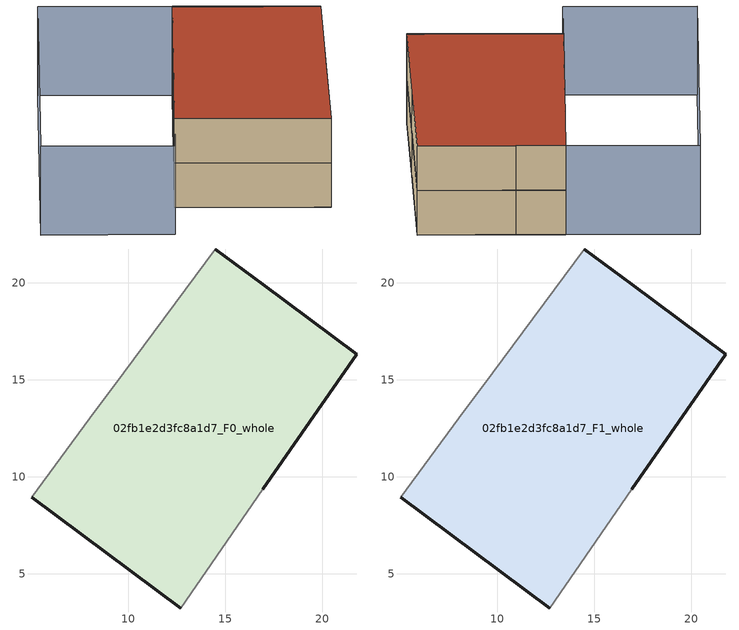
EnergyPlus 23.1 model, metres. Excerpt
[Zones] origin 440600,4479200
02fb1e2d3fc8a1d7_F0_whole
 floor ground (EU_floor_Construction): 16.93,9.36 21.78,16.33 16.94,19.92 14.51,21.74 9.78,15.36 8.03,13.01 5.04,8.96 12.72,3.25 z0
 wall outside (EU_wall_Construction): 14.51,21.74 16.94,19.92 21.78,16.33 16.93,9.36 / 12.72,3.25 5.04,8.96 z0:3
 wall adiabatic (EU_wall_Construction): 5.04,8.96 8.03,13.01 9.78,15.36 14.51,21.74 / 16.93,9.36 12.72,3.25 z0:3
02fb1e2d3fc8a1d7_F1_whole
 floor to 02fb1e2d3fc8a1d7_F0_whole (EU_floor_Construction): 16.93,9.36 21.78,16.33 16.94,19.92 14.51,21.74 9.77,15.36 8.03,13.01 5.04,8.96 12.72,3.25 z3
 wall outside (EU_wall_Construction): 14.51,21.74 16.94,19.92 21.78,16.33 16.93,9.36 / 12.72,3.25 5.04,8.96 z3:6
 wall adiabatic (EU_wall_Construction): 5.04,8.96 8.03,13.01 9.78,15.36 14.51,21.74 / 16.93,9.36 12.72,3.25 z3:6
 roof outside (EU_roof_Construction): 16.94,19.92 21.78,16.33 16.93,9.36 12.72,3.25 5.04,8.96 8.03,13.01 9.78,15.36 14.51,21.74 z6
shading: 7.91,26.61 14.51,21.74 / 14.51,21.74 2.82,5.9 / 2.82,5.9 -3.78,10.77 / -3.78,10.77 7.91,26.61 z0:6
[Building]
EU S2 Campaign: North Axis=0; Terrain=City; Solar Distribution=FullExterior
[Site:Location]
Madrid: Latitude=40.5; Longitude=-3.5; Time Zone=1; Elevation=609
[SizingPeriod:WeatherFileDays]
AnnualSizingPeriod: Begin Month=1; Begin Day of Month=1; End Month=12; End Day of Month=31; Day of Week for Start Day=Monday; Use Weather File Daylight Saving Period=No; Use Weather File Rain and Snow Indicators=No
[MATERIAL]
EU_InternalMass_Material: Roughness=MediumRough; Thickness=0.1; Conductivity=1; Density=1800; Specific Heat=900; Thermal Absorptance=0.9; Solar Absorptance=0.7; Visible Absorptance=0.7
[MATERIAL:NOMASS] Roughness=MediumRough; Thermal Absorptance=0.9; Solar Absorptance=0.7; Visible Absorptance=0.7
Name | Thermal Resistance
EU_wall_NoMass | 0.419739
EU_roof_NoMass | 0.352165
EU_floor_NoMass | 0.608284
[CONSTRUCTION]
EU_wall_Construction: EU_wall_NoMass
EU_roof_Construction: EU_roof_NoMass
EU_floor_Construction: EU_floor_NoMass
EU_InternalMass_Construction: EU_InternalMass_Material
[ZONE] Type=1; Multiplier=1; Ceiling Height=autocalculate; Floor Area=autocalculate; Part of Total Floor Area=Yes
Name | Volume
02fb1e2d3fc8a1d7_F0_whole | 444.134
02fb1e2d3fc8a1d7_F1_whole | 444.135
[INTERNALMASS] Construction=EU_InternalMass_Construction; Surface Area=140.367
Name | Zone or ZoneList
02fb1e2d3fc8a1d7_F0_whole_EU_InternalMass | 02fb1e2d3fc8a1d7_F0_whole
02fb1e2d3fc8a1d7_F1_whole_EU_InternalMass | 02fb1e2d3fc8a1d7_F1_whole
[OTHEREQUIPMENT] Fuel Type=Electricity; Design Level Calculation Method=Watts/Area; Power per Zone Floor Area=1; Fraction Latent=0; Fraction Radiant=0; Fraction Lost=0; Carbon Dioxide Generation Rate=0; EndUse Subcategory=EU_Step8_InternalGains
Name | Zone or ZoneList or Space or SpaceList | Schedule
EU_Step8_InternalGain_02fb1e2d3fc8a1d7_F0_whole_f000 | 02fb1e2d3fc8a1d7_F0_whole | EU_Step8_GainSchedule_02fb1e2d3fc8a1d7_F0_whole_f000
EU_Step8_InternalGain_02fb1e2d3fc8a1d7_F1_whole_f000 | 02fb1e2d3fc8a1d7_F1_whole | EU_Step8_GainSchedule_02fb1e2d3fc8a1d7_F1_whole_f000
[ZONEVENTILATION:DESIGNFLOWRATE] Schedule=EU_AlwaysOn; Design Flow Rate Calculation Method=AirChanges/Hour; Air Changes per Hour=0.703302; Ventilation Type=Natural; Fan Pressure Rise=0; Fan Total Efficiency=1; Constant Term Coefficient=1; Temperature Term Coefficient=0; Velocity Term Coefficient=0; Velocity Squared Term Coefficient=0; Minimum Indoor Temperature=-100; Maximum Indoor Temperature=100; Delta Temperature=-100; Minimum Outdoor Temperature=-100; Maximum Outdoor Temperature=100; Maximum Wind Speed=40
Name | Zone or ZoneList or Space or SpaceList
EU_ConstantAir_02fb1e2d3fc8a1d7_F0_whole | 02fb1e2d3fc8a1d7_F0_whole
EU_ConstantAir_02fb1e2d3fc8a1d7_F1_whole | 02fb1e2d3fc8a1d7_F1_whole
[HVACTEMPLATE:THERMOSTAT] Constant Heating Setpoint=20; Constant Cooling Setpoint=50
EU_HeatOnly_02fb1e2d3fc8a1d7_F0_whole; EU_HeatOnly_02fb1e2d3fc8a1d7_F1_whole
[HVACTEMPLATE:ZONE:IDEALLOADSAIRSYSTEM] System Availability Schedule=EU_AlwaysOn; Maximum Heating Supply Air Temperature=50; Minimum Cooling Supply Air Temperature=13; Maximum Heating Supply Air Humidity Ratio=0.0156; Minimum Cooling Supply Air Humidity Ratio=0.0077; Heating Limit=NoLimit; Cooling Limit=NoLimit; Heating Availability Schedule=EU_AlwaysOn; Cooling Availability Schedule=EU_CoolingOff; Dehumidification Control Type=ConstantSensibleHeatRatio; Cooling Sensible Heat Ratio=0.7; Dehumidification Setpoint=60; Humidification Control Type=None; Humidification Setpoint=30; Outdoor Air Method=None; Outdoor Air Flow Rate per Person=0.00944; Outdoor Air Flow Rate per Zone Floor Area=0; Outdoor Air Flow Rate per Zone=0; Demand Controlled Ventilation Type=None; Outdoor Air Economizer Type=NoEconomizer; Heat Recovery Type=None; Sensible Heat Recovery Effectiveness=0.7; Latent Heat Recovery Effectiveness=0.65
Name | Template Thermostat
02fb1e2d3fc8a1d7_F0_whole | EU_HeatOnly_02fb1e2d3fc8a1d7_F0_whole
02fb1e2d3fc8a1d7_F1_whole | EU_HeatOnly_02fb1e2d3fc8a1d7_F1_whole
[SIZING:ZONE] Zone Cooling Design Supply Air Temperature Input Method=SupplyAirTemperature; Zone Cooling Design Supply Air Temperature=13; Zone Heating Design Supply Air Temperature Input Method=SupplyAirTemperature; Zone Heating Design Supply Air Temperature=50; Zone Cooling Design Supply Air Humidity Ratio=0.008; Zone Heating Design Supply Air Humidity Ratio=0.008; Cooling Design Air Flow Method=DesignDay; Cooling Design Air Flow Rate=0; Cooling Minimum Air Flow per Zone Floor Area=0.000762; Cooling Minimum Air Flow=0; Cooling Minimum Air Flow Fraction=0.2; Heating Design Air Flow Method=DesignDay; Heating Design Air Flow Rate=0; Heating Maximum Air Flow per Zone Floor Area=0.002032; Heating Maximum Air Flow=0.141576; Heating Maximum Air Flow Fraction=0.3; Account for Dedicated Outdoor Air System=No; Dedicated Outdoor Air System Control Strategy=NeutralSupplyAir; Dedicated Outdoor Air Low Setpoint Temperature for Design=autosize; Dedicated Outdoor Air High Setpoint Temperature for Design=autosize; Zone Load Sizing Method=Sensible Load Only No Latent Load; Zone Latent Cooling Design Supply Air Humidity Ratio Input Method=HumidityRatioDifference; Zone Cooling Design Supply Air Humidity Ratio Difference=0.005; Zone Latent Heating Design Supply Air Humidity Ratio Input Method=HumidityRatioDifference; Zone Humidification Design Supply Air Humidity Ratio Difference=0.005
02fb1e2d3fc8a1d7_F0_whole; 02fb1e2d3fc8a1d7_F1_whole
[SCHEDULE:CONSTANT]
Name | Hourly Value
EU_AlwaysOn | 1
EU_CoolingOff | 0
[SCHEDULE:FILE] Column Number=1; Rows to Skip at Top=0; Number of Hours of Data=8760; Column Separator=Comma; Interpolate to Timestep=No; Minutes per Item=60; Adjust Schedule for Daylight Savings=Yes
Name | File
EU_Step8_GainSchedule_02fb1e2d3fc8a1d7_F0_whole_f000 | ../../schedules/02fb1e2d3fc8a1d7/02fb1e2d3fc8a1d7_F0_whole_f000_gain.csv
EU_Step8_GainSchedule_02fb1e2d3fc8a1d7_F1_whole_f000 | ../../schedules/02fb1e2d3fc8a1d7/02fb1e2d3fc8a1d7_F1_whole_f000_gain.csv
